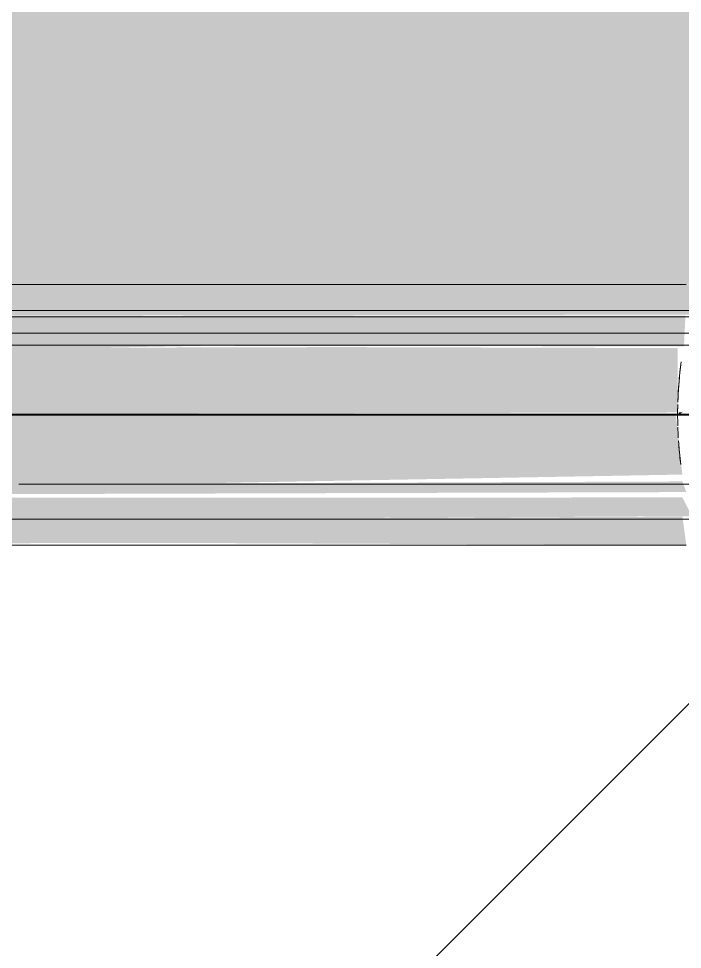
# Model space of a CAD drawing. Header units: millimetres. Extents: x 63201 to 101610, y -2505 to 12270.
# Drawn here: x 92247.5 to 92285.6, y 8969.2 to 9022.8 of the extents above; entities that cross this region are included whole.
import ezdxf

# ---------------------------------------------------------------- set-up
doc = ezdxf.new("R2010")
doc.units = ezdxf.units.MM
for name, color, linetype, lineweight in [('0-1', 7, 'Continuous', 9), ('A-DETL-1', 7, 'Continuous', 40), ('P-SANR-FIXT', 7, 'Continuous', 9)]:
    doc.layers.add(name, color=color, linetype=linetype, lineweight=lineweight)
doc.layers.add('0-2', color=7, linetype='Continuous', lineweight=9, transparency=0.7)
doc.layers.add('A-DETL-GENF-2', color=7, linetype='Continuous', lineweight=9, true_color=0xe0e0e0)

# ---------------------------------------------------------------- blocks, each defined once
blk = doc.blocks.new('Sanitary_Toilet-Accessories_Gessi_Wall-mounted-paper-roll-holder-65449 - Chrome-30916167-Развертка 3_11-3')
at = {"layer": '0-2'}
for points in [[(-69771.09, 9007.299), (-69697.437, 9007.5), (-69696.313, 9010.215), (-69693.708, 9014.213), (-69691.883, 9016.168), (-69688.496, 9018.812), (-69685.765, 9020.68), (-69685.765, 9066.444), (-69804.765, 9066.444), (-69804.765, 9007.458), (-69774.334, 9007.315)], [(-69775.015, 9005.638), (-69698.016, 9005.76), (-69697.664, 9007.484), (-69700.251, 9007.491), (-69784.409, 9007.362), (-69804.765, 9007.249), (-69804.765, 9005.76), (-69775.681, 9005.641)], [(-69752.28, 9003.48), (-69726.095, 9003.967), (-69698.4, 9003.937), (-69698.316, 9005.709), (-69779.823, 9005.658), (-69804.765, 9005.471), (-69804.378, 9003.987), (-69752.459, 9003.482)], [(-69698.265, 8992.5), (-69698.488, 8994.136), (-69732.955, 8994), (-69804.765, 8994.278), (-69804.765, 8996.01), (-69805.765, 8995.757), (-69805.765, 8994.804), (-69809.018, 8994.001), (-69812.265, 8995.076), (-69812.265, 9000), (-69813.765, 9000), (-69813.666, 8992.5), (-69727.14, 8992.625), (-69698.447, 8992.501)], [(-69729.587, 8996), (-69698.494, 8996.559), (-69698.866, 9000), (-69804.765, 9000), (-69804.765, 8996.01), (-69743.87, 8996.327), (-69732.394, 8996.064)], [(-69698.704, 9000), (-69698.488, 9000.131), (-69698.712, 9000.131)], [(-69804.765, 8995.231), (-69698.265, 8995.551), (-69698.488, 8996.163), (-69722.389, 8996.068), (-69736.563, 8996.16), (-69760.651, 8996.438), (-69804.765, 8995.838)], [(-69728.843, 8994), (-69697.932, 8994.163), (-69698.488, 8995.242), (-69804.765, 8995.2), (-69804.765, 8994.278), (-69732.955, 8994)]]:
    blk.add_hatch(color=256, dxfattribs=at).paths.add_polyline_path(points)
h = blk.add_hatch(color=256, dxfattribs=at)
h.paths.add_polyline_path([(-69760.015, 9000), (-69698.763, 9000.131), (-69698.765, 9003.836), (-69718.24, 9003.893), (-69736.275, 9003.847), (-69760.651, 9003.562), (-69804.288, 9003.75), (-69803.328, 9001.666), (-69801.68, 9000.381), (-69799.765, 9000), (-69760.651, 9000)])
h.paths.add_polyline_path([(-69799.765, 9000), (-69801.753, 9000.457), (-69802.001, 9001), (-69800.058, 9000.131)])
h.paths.add_polyline_path([(-69689.126, 9000.733), (-69689.051, 9001.077), (-69689.117, 9000.777)])
h.paths.add_polyline_path([(-69803.492, 9001.666), (-69804.468, 9003.506), (-69804.005, 9002.482), (-69803.642, 9001.905)])
at = {"layer": '0-1'}
for p, q in [((-69698.265, 9007.5), (-69760.651, 9007.5)), ((-69686.431, 9006), (-69771.254, 9006)), ((-69697.56, 9004), (-69743.159, 9004)), ((-69736.655, 8996), (-69691.789, 8996)), ((-69771.254, 8994), (-69691.724, 8994)), ((-69776.88, 8992.5), (-69698.265, 8992.5))]:
    blk.add_line(p, q, dxfattribs=at)
at = {"layer": 'P-SANR-FIXT'}
for p, q in [((-69715.515, 9005.638), (-69744.995, 9005.638)), ((-69686.431, 9005.638), (-69715.515, 9005.638)), ((-69745.265, 9004.698), (-69693.155, 9004.698)), ((-69690.765, 9000), (-69745.265, 9000))]:
    blk.add_line(p, q, dxfattribs=at)
at = {"layer": 'P-SANR-FIXT', "flags": 128}
blk.add_lwpolyline([(-69776.88, 9000), (-69745.265, 9000), (-69690.765, 9000)], dxfattribs=at)
at = {"layer": 'P-SANR-FIXT'}
for start, end in [(172.2296, 178.1683), (172.2296, 175.4721), (175.4721, 178.1683), (178.4802, 180), (178.4802, 179.2825), (180, 181.6219), (180, 181.6219), (181.8316, 183.3872), (181.8316, 183.3872), (183.8187, 187.2881), (184.5279, 187.2881)]:
    blk.add_arc((-69676.265, 9000), 22.5, start, end, dxfattribs=at)

msp = doc.modelspace()

# ---------------------------------------------------------------- hatches: boundary and pattern name
at = {"layer": 'A-DETL-GENF-2'}
h = msp.add_hatch(dxfattribs=at)
h.set_pattern_fill('FP_23', color=256, style=0, pattern_type=2)
h.set_pattern_definition([(45, (91717.21, 0), (-35.35534, 35.35534), [])])
h.paths.add_polyline_path([(92302.894, 8400), (92302.894, 8607.447), (92287.1, 8611.872), (92260.909, 8623.925), (92242.337, 8635.873), (92228.609, 8647.178), (92217.848, 8656.115), (92207.254, 8667.916), (92207.254, 8400)])
h.paths.add_polyline_path([(92587.354, 8400), (92807.254, 8400), (92807.254, 8664.77), (92771.019, 8664.77), (92801.895, 8780), (92757.254, 8780), (92757.254, 8672.709), (92712.254, 8660.363), (92712.254, 8400.709), (92587.354, 8400.709)])
h.paths.add_polyline_path([(92272.285, 8800), (92667.824, 8800), (92673.428, 9000), (92330.369, 9000), (92330.092, 8996.48), (92329.267, 8993.047), (92327.916, 8989.785), (92325.311, 8985.787), (92323.487, 8983.832), (92320.243, 8981.276), (92317.958, 8979.9), (92313.121, 8978.122), (92307.869, 8977.5), (92301.172, 8978.526), (92300.916, 8978.601), (92297.654, 8979.952), (92293.954, 8982.318), (92291.701, 8984.392), (92289.094, 8987.626), (92286.888, 8991.872), (92286.47, 8992.5), (92207.254, 8992.5), (92207.254, 8800), (92270.196, 8800)])

# ---------------------------------------------------------------- linework, layer by layer
at = {"layer": 'A-DETL-1'}
msp.add_line((92807.254, 9000), (92207.254, 9000), dxfattribs=at)

# ---------------------------------------------------------------- block references
at = {"layer": 'P-SANR-FIXT'}
msp.add_blockref('Sanitary_Toilet-Accessories_Gessi_Wall-mounted-paper-roll-holder-65449 - Chrome-30916167-Развертка 3_11-3', (161984.134, 0), dxfattribs=at)

doc.saveas('drawing.dxf')
